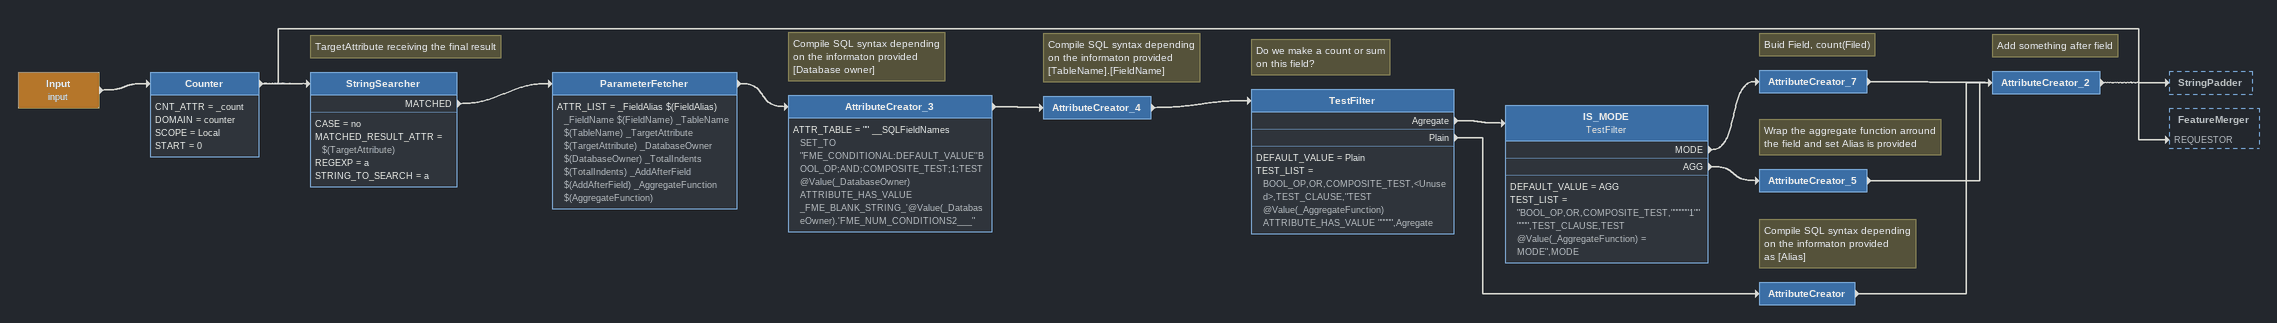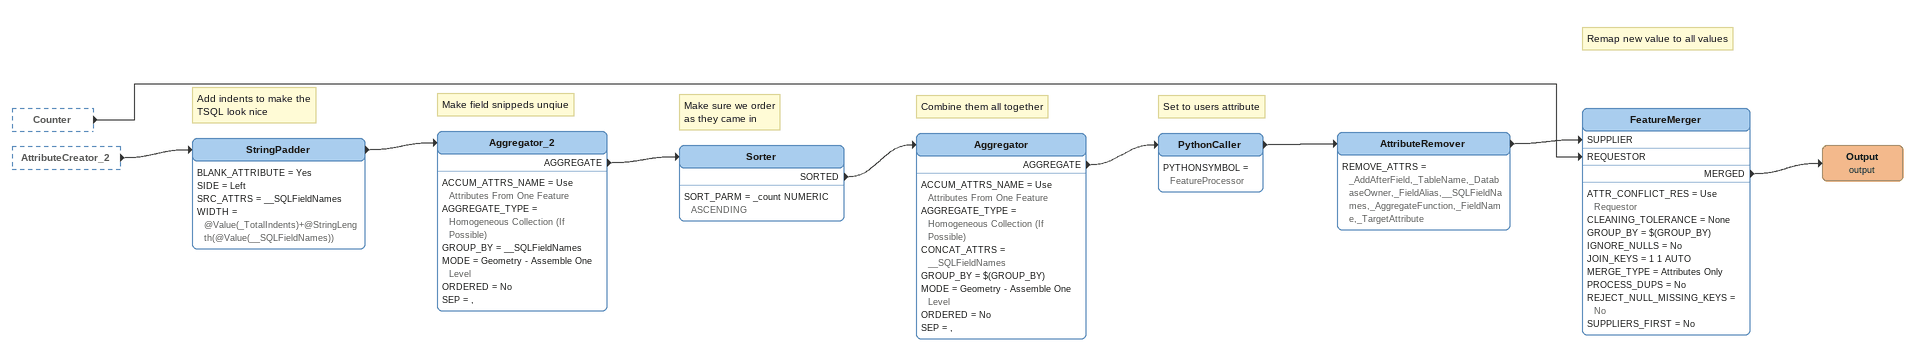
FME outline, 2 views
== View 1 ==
Input (input)
    -> Counter
Counter
    CNT_ATTR = _count
    DOMAIN = counter
    SCOPE = Local
    START = 0
    -> StringSearcher
    -> FeatureMerger [REQUESTOR]
Note: TargetAttribute receiving the final result
StringSearcher
    CASE = no
    MATCHED_RESULT_ATTR = $(TargetAttribute)
    REGEXP = a
    STRING_TO_SEARCH = a
    MATCHED -> ParameterFetcher
ParameterFetcher
    ATTR_LIST = _FieldAlias $(FieldAlias) _FieldName $(FieldName) _TableName $(TableName) _TargetAttribute $(TargetAttribute) _DatabaseOwner $(DatabaseOwner) _TotalIndents $(TotalIndents) _AddAfterField $(AddAfterField) _AggregateFunction $(AggregateFunction)
    -> AttributeCreator_3
Note: Compile SQL syntax depending / on the informaton provided / [Database owner]
AttributeCreator_3
    ATTR_TABLE = "" __SQLFieldNames SET_TO "FME_CONDITIONAL:DEFAULT_VALUE''BOOL_OP;AND;COMPOSITE_TEST;1;TEST @Value(_DatabaseOwner) ATTRIBUTE_HAS_VALUE _FME_BLANK_STRING_'@Value(_DatabaseOwner).'FME_NUM_CONDITIONS2___"
    -> AttributeCreator_4
Note: Compile SQL syntax depending / on the informaton provided / [TableName].[FieldName]
AttributeCreator_4
    -> TestFilter
Note: Do we make a count or sum / on this field?
TestFilter
    DEFAULT_VALUE = Plain
    TEST_LIST = BOOL_OP,OR,COMPOSITE_TEST,<Unused>,TEST_CLAUSE,"TEST @Value(_AggregateFunction) ATTRIBUTE_HAS_VALUE """"",Agregate
    Agregate -> IS_MODE
    Plain -> AttributeCreator
IS_MODE: TestFilter
    DEFAULT_VALUE = AGG
    TEST_LIST = "BOOL_OP,OR,COMPOSITE_TEST,""""""1"""""",TEST_CLAUSE,TEST @Value(_AggregateFunction) = MODE",MODE
    MODE -> AttributeCreator_7
    AGG -> AttributeCreator_5
Note: Buid Field, count(Filed)
AttributeCreator_7
    -> AttributeCreator_2
Note: Wrap the aggregate function arround / the field and set Alias is provided
AttributeCreator_5
    -> AttributeCreator_2
Note: Compile SQL syntax depending / on the informaton provided / as [Alias]
AttributeCreator
    -> AttributeCreator_2
Note: Add something after field
AttributeCreator_2
    -> StringPadder

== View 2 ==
Counter [outside]
    -> FeatureMerger [REQUESTOR]
AttributeCreator_2 [outside]
    -> StringPadder
Note: Add indents to make the / TSQL look nice
StringPadder
    BLANK_ATTRIBUTE = Yes
    SIDE = Left
    SRC_ATTRS = __SQLFieldNames
    WIDTH = @Value(_TotalIndents)+@StringLength(@Value(__SQLFieldNames))
    -> Aggregator_2
Note: Make field snippeds unqiue
Aggregator_2
    ACCUM_ATTRS_NAME = Use Attributes From One Feature
    AGGREGATE_TYPE = Homogeneous Collection (If Possible)
    GROUP_BY = __SQLFieldNames
    MODE = Geometry - Assemble One Level
    ORDERED = No
    SEP = ,
    AGGREGATE -> Sorter
Note: Make sure we order / as they came in
Sorter
    SORT_PARM = _count NUMERIC ASCENDING
    SORTED -> Aggregator
Note: Combine them all together
Aggregator
    ACCUM_ATTRS_NAME = Use Attributes From One Feature
    AGGREGATE_TYPE = Homogeneous Collection (If Possible)
    CONCAT_ATTRS = __SQLFieldNames
    GROUP_BY = $(GROUP_BY)
    MODE = Geometry - Assemble One Level
    ORDERED = No
    SEP = ,
    AGGREGATE -> PythonCaller
Note: Set to users attribute
PythonCaller
    PYTHONSYMBOL = FeatureProcessor
    -> AttributeRemover
AttributeRemover
    REMOVE_ATTRS = _AddAfterField,_TableName,_DatabaseOwner,_FieldAlias,__SQLFieldNames,_AggregateFunction,_FieldName,_TargetAttribute
    -> FeatureMerger [SUPPLIER]
Note: Remap new value to all values
FeatureMerger
    ATTR_CONFLICT_RES = Use Requestor
    CLEANING_TOLERANCE = None
    GROUP_BY = $(GROUP_BY)
    IGNORE_NULLS = No
    JOIN_KEYS = 1 1 AUTO
    MERGE_TYPE = Attributes Only
    PROCESS_DUPS = No
    REJECT_NULL_MISSING_KEYS = No
    SUPPLIERS_FIRST = No
    MERGED -> Output (output)
Output (output)
